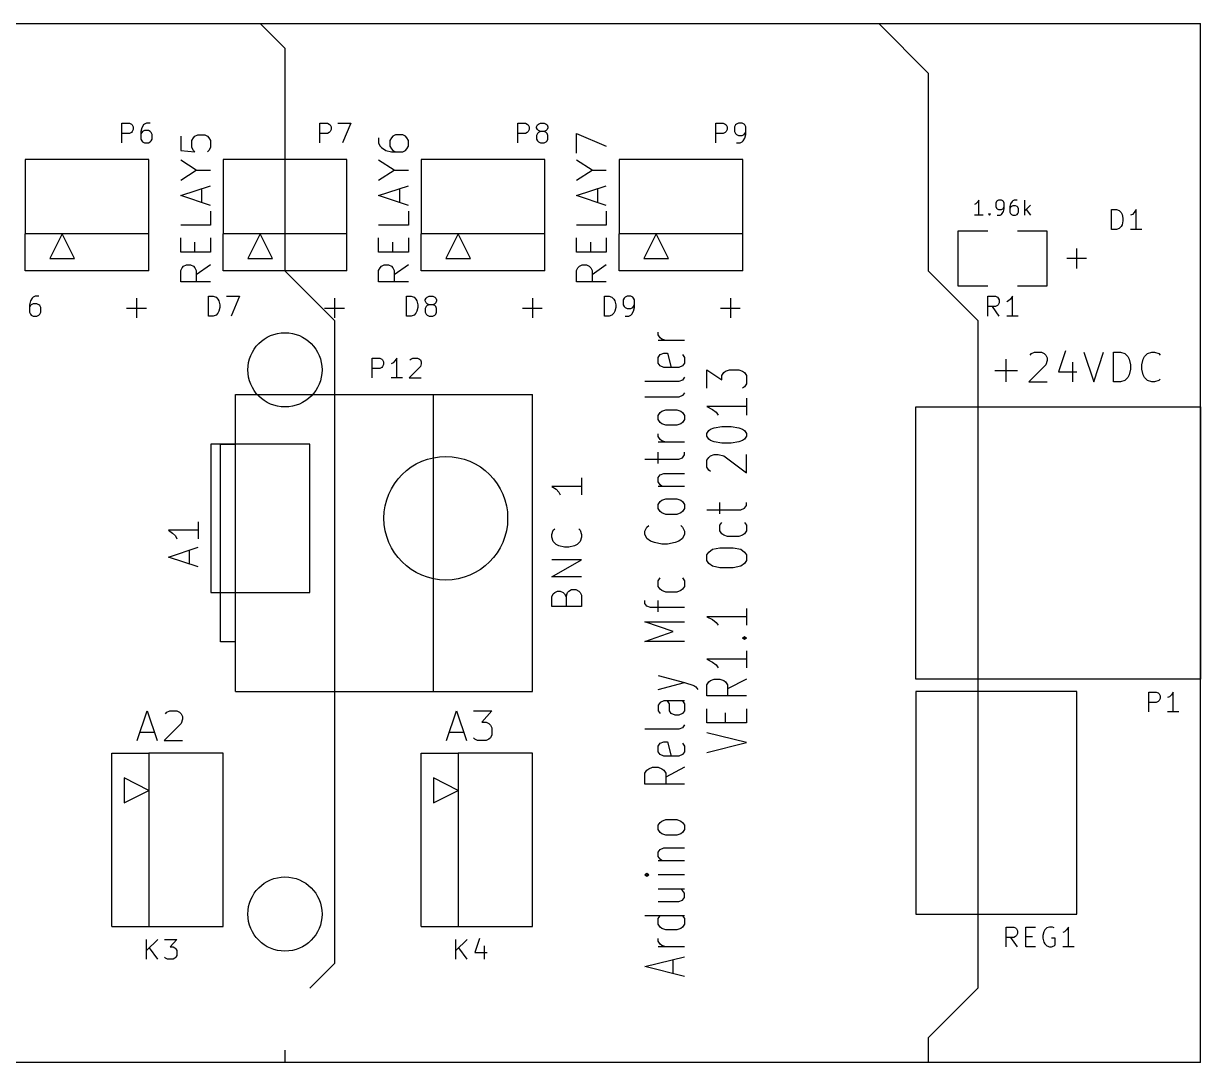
# Model space of a CAD drawing. Header units: inches. Extents: x -0.1 to 4.6, y 0 to 2.1.
# Drawn here: x 2.222 to 4.6, y 0 to 2.1 of the extents above; entities that cross this region are included whole.
import ezdxf

# ---------------------------------------------------------------- set-up
doc = ezdxf.new("R2010")
doc.units = ezdxf.units.IN
doc.layers.add('BLACK', color=1, linetype='CONTINUOUS')

msp = doc.modelspace()

# ---------------------------------------------------------------- linework, layer by layer
at = {"layer": 'BLACK'}
for p, q in [((0, 2.1), (4.6, 2.1)), ((0.15, 2.1), (3.95, 2.1)), ((2.7, 2.1), (2.75, 2.05)), ((3.95, 2.1), (4.05, 2)), ((4.6, 0), (4.6, 2.1)), ((2.75, 2.05), (2.75, 1.6)), ((4.05, 2), (4.05, 1.6)), ((2.4205, 1.8588), (2.4205, 1.8988)), ((2.4205, 1.8988), (2.4358, 1.8988)), ((2.4358, 1.8988), (2.4396, 1.8969)), ((2.4396, 1.8798), (2.4358, 1.8779)), ((2.4396, 1.8969), (2.4415, 1.895)), ((2.4415, 1.8817), (2.4396, 1.8798)), ((2.4415, 1.895), (2.4434, 1.8912)), ((2.4434, 1.8855), (2.4415, 1.8817)), ((2.4434, 1.8912), (2.4434, 1.8855)), ((2.4605, 1.8893), (2.4586, 1.8817)), ((2.4586, 1.8817), (2.4586, 1.8664)), ((2.4605, 1.8798), (2.4586, 1.876)), ((2.4643, 1.895), (2.4605, 1.8893)), ((2.4624, 1.8817), (2.4605, 1.8798)), ((2.4662, 1.8836), (2.4624, 1.8817)), ((2.4662, 1.8969), (2.4643, 1.895)), ((2.47, 1.8988), (2.4662, 1.8969)), ((2.4739, 1.8836), (2.4662, 1.8836)), ((2.4777, 1.8988), (2.47, 1.8988)), ((2.4777, 1.8817), (2.4739, 1.8836)), ((2.4796, 1.8798), (2.4777, 1.8817)), ((2.4815, 1.876), (2.4796, 1.8798)), ((2.8205, 1.8588), (2.8205, 1.8988)), ((2.8205, 1.8988), (2.8358, 1.8988)), ((2.8358, 1.8988), (2.8396, 1.8969)), ((2.8396, 1.8798), (2.8358, 1.8779)), ((2.8396, 1.8969), (2.8415, 1.895)), ((2.8415, 1.8817), (2.8396, 1.8798)), ((2.8415, 1.895), (2.8434, 1.8912)), ((2.8434, 1.8855), (2.8415, 1.8817)), ((2.8434, 1.8912), (2.8434, 1.8855)), ((2.8567, 1.8988), (2.8834, 1.8988)), ((2.8834, 1.8988), (2.8662, 1.8588)), ((3.2205, 1.8588), (3.2205, 1.8988)), ((3.2205, 1.8988), (3.2358, 1.8988)), ((3.2358, 1.8988), (3.2396, 1.8969)), ((3.2396, 1.8798), (3.2358, 1.8779)), ((3.2396, 1.8969), (3.2415, 1.895)), ((3.2415, 1.8817), (3.2396, 1.8798)), ((3.2415, 1.895), (3.2434, 1.8912)), ((3.2434, 1.8855), (3.2415, 1.8817)), ((3.2434, 1.8912), (3.2434, 1.8855)), ((3.2586, 1.8912), (3.2605, 1.895)), ((3.2586, 1.8893), (3.2586, 1.8912)), ((3.2605, 1.8855), (3.2586, 1.8893)), ((3.2605, 1.895), (3.2624, 1.8969)), ((3.2624, 1.8836), (3.2605, 1.8855)), ((3.2624, 1.8798), (3.2605, 1.8779)), ((3.2624, 1.8969), (3.2662, 1.8988)), ((3.2662, 1.8817), (3.2624, 1.8836)), ((3.2662, 1.8817), (3.2624, 1.8798)), ((3.2662, 1.8988), (3.2739, 1.8988)), ((3.2739, 1.8817), (3.2662, 1.8817)), ((3.2739, 1.8988), (3.2777, 1.8969)), ((3.2777, 1.8836), (3.2739, 1.8817)), ((3.2777, 1.8798), (3.2739, 1.8817)), ((3.2777, 1.8969), (3.2796, 1.895)), ((3.2796, 1.8855), (3.2777, 1.8836)), ((3.2796, 1.8779), (3.2777, 1.8798)), ((3.2796, 1.895), (3.2815, 1.8912)), ((3.2815, 1.8893), (3.2796, 1.8855)), ((3.2815, 1.8912), (3.2815, 1.8893)), ((3.6205, 1.8588), (3.6205, 1.8988)), ((3.6205, 1.8988), (3.6358, 1.8988)), ((3.6358, 1.8988), (3.6396, 1.8969)), ((3.6396, 1.8798), (3.6358, 1.8779)), ((3.6396, 1.8969), (3.6415, 1.895)), ((3.6415, 1.8817), (3.6396, 1.8798)), ((3.6415, 1.895), (3.6434, 1.8912)), ((3.6434, 1.8855), (3.6415, 1.8817)), ((3.6434, 1.8912), (3.6434, 1.8855)), ((3.6605, 1.895), (3.6586, 1.8912)), ((3.6586, 1.8912), (3.6586, 1.8817)), ((3.6586, 1.8817), (3.6605, 1.8779)), ((3.6624, 1.8969), (3.6605, 1.895)), ((3.6662, 1.8988), (3.6624, 1.8969)), ((3.6739, 1.8988), (3.6662, 1.8988)), ((3.6777, 1.8969), (3.6739, 1.8988)), ((3.6796, 1.895), (3.6777, 1.8969)), ((3.6815, 1.8912), (3.6796, 1.895)), ((3.6796, 1.8779), (3.6815, 1.8817)), ((3.6815, 1.876), (3.6815, 1.8912)), ((2.4358, 1.8779), (2.4205, 1.8779)), ((2.4586, 1.8664), (2.4605, 1.8626)), ((2.4605, 1.8626), (2.4624, 1.8607)), ((2.4624, 1.8607), (2.4662, 1.8588)), ((2.4662, 1.8588), (2.4739, 1.8588)), ((2.4739, 1.8588), (2.4777, 1.8607)), ((2.4777, 1.8607), (2.4796, 1.8626)), ((2.4796, 1.8626), (2.4815, 1.8664)), ((2.4815, 1.8664), (2.4815, 1.876)), ((2.5393, 1.8722), (2.5393, 1.8436)), ((2.5621, 1.8636), (2.565, 1.8693)), ((2.5621, 1.8493), (2.5621, 1.8636)), ((2.565, 1.8693), (2.5679, 1.8722)), ((2.5679, 1.8722), (2.5736, 1.875)), ((2.5736, 1.875), (2.5879, 1.875)), ((2.5879, 1.875), (2.5936, 1.8722)), ((2.5936, 1.8722), (2.5964, 1.8693)), ((2.5964, 1.8693), (2.5993, 1.8636)), ((2.5993, 1.8636), (2.5993, 1.8493)), ((2.8358, 1.8779), (2.8205, 1.8779)), ((2.9393, 1.8693), (2.9393, 1.8579)), ((2.9393, 1.8579), (2.9421, 1.8522)), ((2.965, 1.8693), (2.9621, 1.8636)), ((2.9621, 1.8636), (2.9621, 1.8522)), ((2.9679, 1.8722), (2.965, 1.8693)), ((2.9736, 1.875), (2.9679, 1.8722)), ((2.9879, 1.875), (2.9736, 1.875)), ((2.9936, 1.8722), (2.9879, 1.875)), ((2.9964, 1.8693), (2.9936, 1.8722)), ((2.9993, 1.8636), (2.9964, 1.8693)), ((2.9993, 1.8522), (2.9993, 1.8636)), ((3.2358, 1.8779), (3.2205, 1.8779)), ((3.2605, 1.8779), (3.2586, 1.874)), ((3.2586, 1.874), (3.2586, 1.8664)), ((3.2586, 1.8664), (3.2605, 1.8626)), ((3.2605, 1.8626), (3.2624, 1.8607)), ((3.2624, 1.8607), (3.2662, 1.8588)), ((3.2662, 1.8588), (3.2739, 1.8588)), ((3.2739, 1.8588), (3.2777, 1.8607)), ((3.2777, 1.8607), (3.2796, 1.8626)), ((3.2815, 1.874), (3.2796, 1.8779)), ((3.2796, 1.8626), (3.2815, 1.8664)), ((3.2815, 1.8664), (3.2815, 1.874)), ((3.3393, 1.8379), (3.3393, 1.8779)), ((3.3393, 1.8779), (3.3993, 1.8522)), ((3.6358, 1.8779), (3.6205, 1.8779)), ((3.6605, 1.8779), (3.6624, 1.876)), ((3.6624, 1.876), (3.6662, 1.874)), ((3.6624, 1.8588), (3.67, 1.8588)), ((3.6662, 1.874), (3.6739, 1.874)), ((3.67, 1.8588), (3.6739, 1.8607)), ((3.6739, 1.874), (3.6777, 1.876)), ((3.6739, 1.8607), (3.6758, 1.8626)), ((3.6758, 1.8626), (3.6796, 1.8683)), ((3.6777, 1.876), (3.6796, 1.8779)), ((3.6796, 1.8683), (3.6815, 1.876)), ((2.5393, 1.8436), (2.5679, 1.8407)), ((2.565, 1.8436), (2.5621, 1.8493)), ((2.5679, 1.8407), (2.565, 1.8436)), ((2.5964, 1.8436), (2.5936, 1.8407)), ((2.5993, 1.8493), (2.5964, 1.8436)), ((2.9421, 1.8522), (2.945, 1.8493)), ((2.945, 1.8493), (2.9536, 1.8436)), ((2.9536, 1.8436), (2.965, 1.8407)), ((2.9621, 1.8522), (2.965, 1.8464)), ((2.965, 1.8464), (2.9679, 1.8436)), ((2.965, 1.8407), (2.9879, 1.8407)), ((2.9679, 1.8436), (2.9736, 1.8407)), ((2.9879, 1.8407), (2.9936, 1.8436)), ((2.9936, 1.8436), (2.9964, 1.8464)), ((2.9964, 1.8464), (2.9993, 1.8522)), ((2.475, 1.825), (2.225, 1.825)), ((2.225, 1.825), (2.225, 1.675)), ((2.475, 1.675), (2.475, 1.825)), ((2.5707, 1.8036), (2.5393, 1.8236)), ((2.875, 1.825), (2.625, 1.825)), ((2.625, 1.825), (2.625, 1.675)), ((2.875, 1.675), (2.875, 1.825)), ((2.9707, 1.8036), (2.9393, 1.8236)), ((3.275, 1.825), (3.025, 1.825)), ((3.025, 1.825), (3.025, 1.675)), ((3.275, 1.675), (3.275, 1.825)), ((3.3707, 1.8036), (3.3393, 1.8236)), ((3.675, 1.825), (3.425, 1.825)), ((3.425, 1.825), (3.425, 1.675)), ((3.675, 1.675), (3.675, 1.825)), ((2.5393, 1.7836), (2.5707, 1.8036)), ((2.5707, 1.8036), (2.5993, 1.8036)), ((2.9393, 1.7836), (2.9707, 1.8036)), ((2.9707, 1.8036), (2.9993, 1.8036)), ((3.3393, 1.7836), (3.3707, 1.8036)), ((3.3707, 1.8036), (3.3993, 1.8036)), ((2.5393, 1.7522), (2.5993, 1.7722)), ((2.5821, 1.7379), (2.5821, 1.7665)), ((2.9393, 1.7522), (2.9993, 1.7722)), ((2.9821, 1.7379), (2.9821, 1.7665)), ((3.3393, 1.7522), (3.3993, 1.7722)), ((3.3821, 1.7379), (3.3821, 1.7665)), ((2.5993, 1.7322), (2.5393, 1.7522)), ((2.9993, 1.7322), (2.9393, 1.7522)), ((3.3993, 1.7322), (3.3393, 1.7522)), ((4.1492, 1.7386), (4.1464, 1.7357)), ((4.1521, 1.7429), (4.1492, 1.7386)), ((4.1521, 1.7129), (4.1521, 1.7429)), ((4.1878, 1.74), (4.1864, 1.7371)), ((4.1864, 1.7371), (4.1864, 1.73)), ((4.1893, 1.7414), (4.1878, 1.74)), ((4.1921, 1.7429), (4.1893, 1.7414)), ((4.1978, 1.7429), (4.1921, 1.7429)), ((4.2007, 1.7414), (4.1978, 1.7429)), ((4.2021, 1.74), (4.2007, 1.7414)), ((4.2036, 1.7371), (4.2021, 1.74)), ((4.2036, 1.7257), (4.2036, 1.7371)), ((4.2193, 1.74), (4.2164, 1.7357)), ((4.2207, 1.7414), (4.2193, 1.74)), ((4.2236, 1.7429), (4.2207, 1.7414)), ((4.2293, 1.7429), (4.2236, 1.7429)), ((4.245, 1.7129), (4.245, 1.7429)), ((2.5993, 1.7208), (2.5993, 1.6922)), ((2.9993, 1.7208), (2.9993, 1.6922)), ((3.3993, 1.7208), (3.3993, 1.6922)), ((4.1464, 1.7357), (4.1435, 1.7343)), ((4.1607, 1.7129), (4.1435, 1.7129)), ((4.1721, 1.7143), (4.1735, 1.7157)), ((4.1735, 1.7129), (4.1721, 1.7143)), ((4.1735, 1.7157), (4.175, 1.7143)), ((4.1735, 1.7157), (4.1735, 1.7129)), ((4.175, 1.7143), (4.1735, 1.7129)), ((4.1864, 1.73), (4.1878, 1.7271)), ((4.1878, 1.7271), (4.1893, 1.7257)), ((4.1893, 1.7257), (4.1921, 1.7243)), ((4.1893, 1.7129), (4.195, 1.7129)), ((4.1921, 1.7243), (4.1978, 1.7243)), ((4.195, 1.7129), (4.1978, 1.7143)), ((4.1978, 1.7243), (4.2007, 1.7257)), ((4.1978, 1.7143), (4.1993, 1.7157)), ((4.1993, 1.7157), (4.2021, 1.72)), ((4.2007, 1.7257), (4.2021, 1.7271)), ((4.2021, 1.7271), (4.2036, 1.73)), ((4.2021, 1.72), (4.2036, 1.7257)), ((4.2164, 1.7357), (4.215, 1.73)), ((4.215, 1.73), (4.215, 1.7186)), ((4.2164, 1.7286), (4.215, 1.7257)), ((4.215, 1.7186), (4.2164, 1.7157)), ((4.2179, 1.73), (4.2164, 1.7286)), ((4.2164, 1.7157), (4.2179, 1.7143)), ((4.2207, 1.7314), (4.2179, 1.73)), ((4.2179, 1.7143), (4.2207, 1.7129)), ((4.2264, 1.7314), (4.2207, 1.7314)), ((4.2207, 1.7129), (4.2264, 1.7129)), ((4.2293, 1.73), (4.2264, 1.7314)), ((4.2264, 1.7129), (4.2293, 1.7143)), ((4.2307, 1.7286), (4.2293, 1.73)), ((4.2293, 1.7143), (4.2307, 1.7157)), ((4.2322, 1.7257), (4.2307, 1.7286)), ((4.2307, 1.7157), (4.2322, 1.7186)), ((4.2322, 1.7186), (4.2322, 1.7257)), ((4.2565, 1.7329), (4.245, 1.7214)), ((4.2479, 1.7243), (4.2565, 1.7129)), ((4.4205, 1.6838), (4.4205, 1.7238)), ((4.4205, 1.7238), (4.43, 1.7238)), ((4.43, 1.7238), (4.4358, 1.7219)), ((4.4358, 1.7219), (4.4396, 1.7181)), ((4.4396, 1.7181), (4.4415, 1.7143)), ((4.4415, 1.7143), (4.4434, 1.7067)), ((4.4624, 1.7143), (4.4586, 1.7124)), ((4.4662, 1.7181), (4.4624, 1.7143)), ((4.47, 1.7238), (4.4662, 1.7181)), ((4.47, 1.6838), (4.47, 1.7238)), ((2.5993, 1.6922), (2.5393, 1.6922)), ((2.9993, 1.6922), (2.9393, 1.6922)), ((3.3993, 1.6922), (3.3393, 1.6922)), ((4.4396, 1.6895), (4.4358, 1.6857)), ((4.4415, 1.6933), (4.4396, 1.6895)), ((4.4434, 1.701), (4.4415, 1.6933)), ((4.4434, 1.7067), (4.4434, 1.701)), ((2.475, 1.675), (2.225, 1.675)), ((2.225, 1.6), (2.225, 1.675)), ((2.3, 1.675), (2.275, 1.625)), ((2.325, 1.625), (2.3, 1.675)), ((2.475, 1.6), (2.475, 1.675)), ((2.5393, 1.6379), (2.5393, 1.6665)), ((2.5993, 1.6665), (2.5993, 1.6379)), ((2.875, 1.675), (2.625, 1.675)), ((2.625, 1.6), (2.625, 1.675)), ((2.7, 1.675), (2.675, 1.625)), ((2.725, 1.625), (2.7, 1.675)), ((2.875, 1.6), (2.875, 1.675)), ((2.9393, 1.6379), (2.9393, 1.6665)), ((2.9993, 1.6665), (2.9993, 1.6379)), ((3.275, 1.675), (3.025, 1.675)), ((3.025, 1.6), (3.025, 1.675)), ((3.1, 1.675), (3.075, 1.625)), ((3.125, 1.625), (3.1, 1.675)), ((3.275, 1.6), (3.275, 1.675)), ((3.3393, 1.6379), (3.3393, 1.6665)), ((3.3993, 1.6665), (3.3993, 1.6379)), ((3.675, 1.675), (3.425, 1.675)), ((3.425, 1.6), (3.425, 1.675)), ((3.5, 1.675), (3.475, 1.625)), ((3.525, 1.625), (3.5, 1.675)), ((3.675, 1.6), (3.675, 1.675)), ((4.17, 1.68), (4.11, 1.68)), ((4.11, 1.68), (4.11, 1.57)), ((4.29, 1.68), (4.23, 1.68)), ((4.29, 1.57), (4.29, 1.68)), ((4.43, 1.6838), (4.4205, 1.6838)), ((4.4358, 1.6857), (4.43, 1.6838)), ((4.4815, 1.6838), (4.4586, 1.6838)), ((2.5679, 1.6379), (2.5679, 1.6579)), ((2.9679, 1.6379), (2.9679, 1.6579)), ((3.3679, 1.6379), (3.3679, 1.6579)), ((4.35, 1.605), (4.35, 1.645)), ((2.275, 1.625), (2.325, 1.625)), ((2.5993, 1.6379), (2.5393, 1.6379)), ((2.675, 1.625), (2.725, 1.625)), ((2.9993, 1.6379), (2.9393, 1.6379)), ((3.075, 1.625), (3.125, 1.625)), ((3.3993, 1.6379), (3.3393, 1.6379)), ((3.475, 1.625), (3.525, 1.625)), ((4.37, 1.625), (4.33, 1.625)), ((2.475, 1.6), (2.225, 1.6)), ((2.5393, 1.6007), (2.5421, 1.6065)), ((2.5393, 1.5779), (2.5393, 1.6007)), ((2.5421, 1.6065), (2.545, 1.6093)), ((2.545, 1.6093), (2.5507, 1.6122)), ((2.5507, 1.6122), (2.5593, 1.6122)), ((2.5593, 1.6122), (2.565, 1.6093)), ((2.565, 1.6093), (2.5679, 1.6065)), ((2.5679, 1.6065), (2.5707, 1.6007)), ((2.5993, 1.6122), (2.5707, 1.5922)), ((2.5707, 1.6007), (2.5707, 1.5779)), ((2.875, 1.6), (2.625, 1.6)), ((2.75, 1.6), (2.85, 1.5)), ((2.9393, 1.6007), (2.9421, 1.6065)), ((2.9393, 1.5779), (2.9393, 1.6007)), ((2.9421, 1.6065), (2.945, 1.6093)), ((2.945, 1.6093), (2.9507, 1.6122)), ((2.9507, 1.6122), (2.9593, 1.6122)), ((2.9593, 1.6122), (2.965, 1.6093)), ((2.965, 1.6093), (2.9679, 1.6065)), ((2.9679, 1.6065), (2.9707, 1.6007)), ((2.9993, 1.6122), (2.9707, 1.5922)), ((2.9707, 1.6007), (2.9707, 1.5779)), ((3.275, 1.6), (3.025, 1.6)), ((3.3393, 1.6007), (3.3421, 1.6065)), ((3.3393, 1.5779), (3.3393, 1.6007)), ((3.3421, 1.6065), (3.345, 1.6093)), ((3.345, 1.6093), (3.3507, 1.6122)), ((3.3507, 1.6122), (3.3593, 1.6122)), ((3.3593, 1.6122), (3.365, 1.6093)), ((3.365, 1.6093), (3.3679, 1.6065)), ((3.3679, 1.6065), (3.3707, 1.6007)), ((3.3993, 1.6122), (3.3707, 1.5922)), ((3.3707, 1.6007), (3.3707, 1.5779)), ((3.675, 1.6), (3.425, 1.6)), ((4.05, 1.6), (4.15, 1.5)), ((2.5993, 1.5779), (2.5393, 1.5779)), ((2.9993, 1.5779), (2.9393, 1.5779)), ((3.3993, 1.5779), (3.3393, 1.5779)), ((4.11, 1.57), (4.17, 1.57)), ((4.23, 1.57), (4.29, 1.57)), ((2.2412, 1.5469), (2.2393, 1.545)), ((2.245, 1.5488), (2.2412, 1.5469)), ((2.2527, 1.5488), (2.245, 1.5488)), ((2.5955, 1.5088), (2.5955, 1.5488)), ((2.5955, 1.5488), (2.605, 1.5488)), ((2.605, 1.5488), (2.6108, 1.5469)), ((2.6108, 1.5469), (2.6146, 1.5431)), ((2.6317, 1.5488), (2.6584, 1.5488)), ((2.6584, 1.5488), (2.6412, 1.5088)), ((2.9955, 1.5088), (2.9955, 1.5488)), ((2.9955, 1.5488), (3.005, 1.5488)), ((3.005, 1.5488), (3.0108, 1.5469)), ((3.0108, 1.5469), (3.0146, 1.5431)), ((3.0355, 1.545), (3.0374, 1.5469)), ((3.0374, 1.5469), (3.0412, 1.5488)), ((3.0412, 1.5488), (3.0489, 1.5488)), ((3.0489, 1.5488), (3.0527, 1.5469)), ((3.0527, 1.5469), (3.0546, 1.545)), ((3.3955, 1.5088), (3.3955, 1.5488)), ((3.3955, 1.5488), (3.405, 1.5488)), ((3.405, 1.5488), (3.4108, 1.5469)), ((3.4108, 1.5469), (3.4146, 1.5431)), ((3.4374, 1.5469), (3.4355, 1.545)), ((3.4412, 1.5488), (3.4374, 1.5469)), ((3.4489, 1.5488), (3.4412, 1.5488)), ((3.4527, 1.5469), (3.4489, 1.5488)), ((3.4546, 1.545), (3.4527, 1.5469)), ((4.1705, 1.5088), (4.1705, 1.5488)), ((4.1705, 1.5488), (4.1858, 1.5488)), ((4.1858, 1.5488), (4.1896, 1.5469)), ((4.1896, 1.5469), (4.1915, 1.545)), ((4.22, 1.5488), (4.2162, 1.5431)), ((4.22, 1.5088), (4.22, 1.5488)), ((2.2355, 1.5393), (2.2336, 1.5317)), ((2.2336, 1.5317), (2.2336, 1.5164)), ((2.2355, 1.5298), (2.2336, 1.526)), ((2.2393, 1.545), (2.2355, 1.5393)), ((2.2374, 1.5317), (2.2355, 1.5298)), ((2.2412, 1.5336), (2.2374, 1.5317)), ((2.2489, 1.5336), (2.2412, 1.5336)), ((2.2527, 1.5317), (2.2489, 1.5336)), ((2.2546, 1.5298), (2.2527, 1.5317)), ((2.2565, 1.526), (2.2546, 1.5298)), ((2.2565, 1.5164), (2.2565, 1.526)), ((2.43, 1.525), (2.47, 1.525)), ((2.45, 1.545), (2.45, 1.505)), ((2.6146, 1.5431), (2.6165, 1.5393)), ((2.6165, 1.5393), (2.6184, 1.5317)), ((2.6184, 1.526), (2.6165, 1.5183)), ((2.6184, 1.5317), (2.6184, 1.526)), ((2.83, 1.525), (2.87, 1.525)), ((2.85, 1.545), (2.85, 1.505)), ((3.0146, 1.5431), (3.0165, 1.5393)), ((3.0165, 1.5393), (3.0184, 1.5317)), ((3.0184, 1.526), (3.0165, 1.5183)), ((3.0184, 1.5317), (3.0184, 1.526)), ((3.0336, 1.5412), (3.0355, 1.545)), ((3.0336, 1.5393), (3.0336, 1.5412)), ((3.0355, 1.5355), (3.0336, 1.5393)), ((3.0355, 1.5279), (3.0336, 1.524)), ((3.0336, 1.524), (3.0336, 1.5164)), ((3.0374, 1.5336), (3.0355, 1.5355)), ((3.0374, 1.5298), (3.0355, 1.5279)), ((3.0412, 1.5317), (3.0374, 1.5336)), ((3.0412, 1.5317), (3.0374, 1.5298)), ((3.0489, 1.5317), (3.0412, 1.5317)), ((3.0527, 1.5336), (3.0489, 1.5317)), ((3.0527, 1.5298), (3.0489, 1.5317)), ((3.0546, 1.5355), (3.0527, 1.5336)), ((3.0546, 1.5279), (3.0527, 1.5298)), ((3.0546, 1.545), (3.0565, 1.5412)), ((3.0565, 1.5393), (3.0546, 1.5355)), ((3.0565, 1.524), (3.0546, 1.5279)), ((3.0565, 1.5412), (3.0565, 1.5393)), ((3.0565, 1.5164), (3.0565, 1.524)), ((3.23, 1.525), (3.27, 1.525)), ((3.25, 1.545), (3.25, 1.505)), ((3.4146, 1.5431), (3.4165, 1.5393)), ((3.4165, 1.5393), (3.4184, 1.5317)), ((3.4184, 1.526), (3.4165, 1.5183)), ((3.4184, 1.5317), (3.4184, 1.526)), ((3.4355, 1.545), (3.4336, 1.5412)), ((3.4336, 1.5412), (3.4336, 1.5317)), ((3.4336, 1.5317), (3.4355, 1.5279)), ((3.4355, 1.5279), (3.4374, 1.526)), ((3.4374, 1.526), (3.4412, 1.524)), ((3.4412, 1.524), (3.4489, 1.524)), ((3.4489, 1.524), (3.4527, 1.526)), ((3.4527, 1.526), (3.4546, 1.5279)), ((3.4565, 1.5412), (3.4546, 1.545)), ((3.4546, 1.5279), (3.4565, 1.5317)), ((3.4546, 1.5183), (3.4565, 1.526)), ((3.4565, 1.526), (3.4565, 1.5412)), ((3.63, 1.525), (3.67, 1.525)), ((3.65, 1.545), (3.65, 1.505)), ((4.1858, 1.5279), (4.1705, 1.5279)), ((4.1934, 1.5088), (4.18, 1.5279)), ((4.1896, 1.5298), (4.1858, 1.5279)), ((4.1915, 1.5317), (4.1896, 1.5298)), ((4.1915, 1.545), (4.1934, 1.5412)), ((4.1934, 1.5355), (4.1915, 1.5317)), ((4.1934, 1.5412), (4.1934, 1.5355)), ((4.2124, 1.5393), (4.2086, 1.5374)), ((4.2162, 1.5431), (4.2124, 1.5393)), ((2.2336, 1.5164), (2.2355, 1.5126)), ((2.2355, 1.5126), (2.2374, 1.5107)), ((2.2374, 1.5107), (2.2412, 1.5088)), ((2.2412, 1.5088), (2.2489, 1.5088)), ((2.2489, 1.5088), (2.2527, 1.5107)), ((2.2527, 1.5107), (2.2546, 1.5126)), ((2.2546, 1.5126), (2.2565, 1.5164)), ((2.605, 1.5088), (2.5955, 1.5088)), ((2.6108, 1.5107), (2.605, 1.5088)), ((2.6146, 1.5145), (2.6108, 1.5107)), ((2.6165, 1.5183), (2.6146, 1.5145)), ((2.85, 1.5), (2.85, 0.2)), ((3.005, 1.5088), (2.9955, 1.5088)), ((3.0108, 1.5107), (3.005, 1.5088)), ((3.0146, 1.5145), (3.0108, 1.5107)), ((3.0165, 1.5183), (3.0146, 1.5145)), ((3.0336, 1.5164), (3.0355, 1.5126)), ((3.0355, 1.5126), (3.0374, 1.5107)), ((3.0374, 1.5107), (3.0412, 1.5088)), ((3.0412, 1.5088), (3.0489, 1.5088)), ((3.0489, 1.5088), (3.0527, 1.5107)), ((3.0527, 1.5107), (3.0546, 1.5126)), ((3.0546, 1.5126), (3.0565, 1.5164)), ((3.405, 1.5088), (3.3955, 1.5088)), ((3.4108, 1.5107), (3.405, 1.5088)), ((3.4146, 1.5145), (3.4108, 1.5107)), ((3.4165, 1.5183), (3.4146, 1.5145)), ((3.4374, 1.5088), (3.445, 1.5088)), ((3.445, 1.5088), (3.4489, 1.5107)), ((3.4489, 1.5107), (3.4508, 1.5126)), ((3.4508, 1.5126), (3.4546, 1.5183)), ((4.15, 1.5), (4.15, 0.15)), ((4.2315, 1.5088), (4.2086, 1.5088)), ((3.504, 1.4707), (3.504, 1.4764)), ((3.5079, 1.465), (3.504, 1.4707)), ((3.5574, 1.4593), (3.504, 1.4593)), ((3.5117, 1.4621), (3.5079, 1.465)), ((3.5193, 1.4593), (3.5117, 1.4621)), ((3.504, 1.425), (3.5079, 1.4307)), ((3.5079, 1.4307), (3.5155, 1.4336)), ((3.5155, 1.4336), (3.5231, 1.4336)), ((3.5231, 1.4336), (3.5307, 1.405)), ((3.5536, 1.4307), (3.5574, 1.425)), ((4.2558, 1.43), (4.2587, 1.4329)), ((4.2587, 1.4329), (4.2644, 1.4357)), ((4.2644, 1.4357), (4.2787, 1.4357)), ((4.2787, 1.4357), (4.2844, 1.4329)), ((4.2844, 1.4329), (4.2873, 1.43)), ((4.2873, 1.43), (4.2901, 1.4243)), ((4.3272, 1.4386), (4.3129, 1.3957)), ((4.3643, 1.4357), (4.3843, 1.3757)), ((4.3843, 1.3757), (4.4043, 1.4357)), ((4.4243, 1.3757), (4.4243, 1.4357)), ((4.4243, 1.4357), (4.4386, 1.4357)), ((4.4386, 1.4357), (4.4471, 1.4329)), ((4.4471, 1.4329), (4.4529, 1.4271)), ((4.4529, 1.4271), (4.4557, 1.4214)), ((4.4843, 1.4214), (4.4871, 1.4271)), ((4.4871, 1.4271), (4.4929, 1.4329)), ((4.4929, 1.4329), (4.5014, 1.4357)), ((4.5014, 1.4357), (4.5071, 1.4357)), ((4.5071, 1.4357), (4.5157, 1.4329)), ((4.5157, 1.4329), (4.5186, 1.43)), ((2.9264, 1.3838), (2.9264, 1.4238)), ((2.9264, 1.4238), (2.9417, 1.4238)), ((2.9417, 1.4238), (2.9455, 1.4219)), ((2.9455, 1.4048), (2.9417, 1.4029)), ((2.9455, 1.4219), (2.9474, 1.42)), ((2.9474, 1.4067), (2.9455, 1.4048)), ((2.9474, 1.42), (2.9493, 1.4162)), ((2.9493, 1.4105), (2.9474, 1.4067)), ((2.9493, 1.4162), (2.9493, 1.4105)), ((2.9683, 1.4143), (2.9645, 1.4124)), ((2.9721, 1.4181), (2.9683, 1.4143)), ((2.9759, 1.4238), (2.9721, 1.4181)), ((2.9759, 1.3838), (2.9759, 1.4238)), ((3.0236, 1.4067), (3.0007, 1.3838)), ((3.0026, 1.42), (3.0045, 1.4219)), ((3.0045, 1.4219), (3.0083, 1.4238)), ((3.0083, 1.4238), (3.0179, 1.4238)), ((3.0179, 1.4238), (3.0217, 1.4219)), ((3.0217, 1.4219), (3.0236, 1.42)), ((3.0236, 1.42), (3.0255, 1.4162)), ((3.0255, 1.4124), (3.0236, 1.4067)), ((3.0255, 1.4162), (3.0255, 1.4124)), ((3.504, 1.4136), (3.504, 1.425)), ((3.5079, 1.4079), (3.504, 1.4136)), ((3.5155, 1.405), (3.5079, 1.4079)), ((3.546, 1.405), (3.5155, 1.405)), ((3.5536, 1.4079), (3.546, 1.405)), ((3.5574, 1.4136), (3.5536, 1.4079)), ((3.5574, 1.425), (3.5574, 1.4136)), ((4.2072, 1.3757), (4.2072, 1.4214)), ((4.2873, 1.41), (4.253, 1.3757)), ((4.2901, 1.4186), (4.2873, 1.41)), ((4.2901, 1.4243), (4.2901, 1.4186)), ((4.3415, 1.4157), (4.3415, 1.3757)), ((4.4557, 1.4214), (4.4586, 1.41)), ((4.4586, 1.41), (4.4586, 1.4014)), ((4.4814, 1.41), (4.4843, 1.4214)), ((4.4814, 1.4014), (4.4814, 1.41)), ((2.9417, 1.4029), (2.9264, 1.4029)), ((2.9874, 1.3838), (2.9645, 1.3838)), ((3.0007, 1.3838), (3.0255, 1.3838)), ((3.5574, 1.3851), (3.5536, 1.3793)), ((3.6024, 1.3629), (3.6024, 1.4)), ((3.6024, 1.4), (3.6329, 1.38)), ((3.6329, 1.3886), (3.6367, 1.3943)), ((3.6329, 1.38), (3.6329, 1.3886)), ((3.6367, 1.3943), (3.6405, 1.3972)), ((3.6405, 1.3972), (3.6481, 1.4)), ((3.6481, 1.4), (3.6671, 1.4)), ((3.6671, 1.4), (3.6748, 1.3972)), ((3.6748, 1.3972), (3.6786, 1.3943)), ((3.6786, 1.3943), (3.6824, 1.3886)), ((3.6824, 1.3886), (3.6824, 1.3714)), ((4.1844, 1.3986), (4.2301, 1.3986)), ((4.3129, 1.3957), (4.3501, 1.3957)), ((4.4529, 1.3843), (4.4471, 1.3786)), ((4.4557, 1.39), (4.4529, 1.3843)), ((4.4586, 1.4014), (4.4557, 1.39)), ((4.4843, 1.39), (4.4814, 1.4014)), ((4.4871, 1.3843), (4.4843, 1.39)), ((4.4929, 1.3786), (4.4871, 1.3843)), ((4.5186, 1.3814), (4.5157, 1.3786)), ((3.546, 1.3765), (3.4774, 1.3765)), ((3.5536, 1.3793), (3.546, 1.3765)), ((3.6786, 1.3657), (3.6748, 1.3629)), ((3.6824, 1.3714), (3.6786, 1.3657)), ((4.253, 1.3757), (4.2901, 1.3757)), ((4.4386, 1.3757), (4.4243, 1.3757)), ((4.4471, 1.3786), (4.4386, 1.3757)), ((4.5014, 1.3757), (4.4929, 1.3786)), ((4.5071, 1.3757), (4.5014, 1.3757)), ((4.5157, 1.3786), (4.5071, 1.3757)), ((2.65, 1.35), (3.25, 1.35)), ((2.65, 0.75), (2.65, 1.35)), ((3.05, 0.75), (3.05, 1.35)), ((3.25, 0.75), (3.25, 1.35)), ((3.546, 1.3451), (3.4774, 1.3451)), ((3.5536, 1.3479), (3.546, 1.3451)), ((3.5574, 1.3537), (3.5536, 1.3479)), ((3.6824, 1.3429), (3.6824, 1.3086)), ((3.504, 1.3079), (3.5079, 1.3136)), ((3.5079, 1.3136), (3.5117, 1.3165)), ((3.5117, 1.3165), (3.5193, 1.3194)), ((3.5193, 1.3194), (3.5421, 1.3194)), ((3.5421, 1.3194), (3.5498, 1.3165)), ((3.5498, 1.3165), (3.5536, 1.3136)), ((3.5536, 1.3136), (3.5574, 1.3079)), ((3.6824, 1.3258), (3.6024, 1.3258)), ((3.6024, 1.3258), (3.6138, 1.3201)), ((3.6138, 1.3201), (3.6214, 1.3143)), ((3.6214, 1.3143), (3.6252, 1.3086)), ((4.025, 0.775), (4.025, 1.325)), ((4.025, 1.325), (4.6, 1.325)), ((4.6, 1.325), (4.6, 0.775)), ((3.504, 1.2994), (3.504, 1.3079)), ((3.5079, 1.2936), (3.504, 1.2994)), ((3.5117, 1.2908), (3.5079, 1.2936)), ((3.5193, 1.2879), (3.5117, 1.2908)), ((3.5421, 1.2879), (3.5193, 1.2879)), ((3.5498, 1.2908), (3.5421, 1.2879)), ((3.5536, 1.2936), (3.5498, 1.2908)), ((3.5574, 1.2994), (3.5536, 1.2936)), ((3.5574, 1.3079), (3.5574, 1.2994)), ((3.6176, 1.283), (3.6329, 1.2858)), ((3.6329, 1.2858), (3.6519, 1.2858)), ((3.6519, 1.2858), (3.6671, 1.283)), ((3.504, 1.2651), (3.504, 1.2708)), ((3.5079, 1.2594), (3.504, 1.2651)), ((3.6024, 1.2715), (3.6062, 1.2772)), ((3.6024, 1.2658), (3.6024, 1.2715)), ((3.6062, 1.2601), (3.6024, 1.2658)), ((3.6062, 1.2772), (3.61, 1.2801)), ((3.61, 1.2801), (3.6176, 1.283)), ((3.6671, 1.283), (3.6748, 1.2801)), ((3.6748, 1.2801), (3.6786, 1.2772)), ((3.6786, 1.2772), (3.6824, 1.2715)), ((3.6824, 1.2658), (3.6786, 1.2601)), ((3.6824, 1.2715), (3.6824, 1.2658)), ((2.8, 1.25), (2.6, 1.25)), ((2.6, 1.25), (2.6, 0.95)), ((2.62, 0.85), (2.62, 1.25)), ((2.62, 1.25), (2.65, 1.25)), ((2.8, 0.95), (2.8, 1.25)), ((3.5574, 1.2537), (3.504, 1.2537)), ((3.5117, 1.2565), (3.5079, 1.2594)), ((3.5193, 1.2537), (3.5117, 1.2565)), ((3.61, 1.2572), (3.6062, 1.2601)), ((3.6176, 1.2544), (3.61, 1.2572)), ((3.6329, 1.2515), (3.6176, 1.2544)), ((3.6519, 1.2515), (3.6329, 1.2515)), ((3.6671, 1.2544), (3.6519, 1.2515)), ((3.6748, 1.2572), (3.6671, 1.2544)), ((3.6786, 1.2601), (3.6748, 1.2572)), ((3.4774, 1.2194), (3.546, 1.2194)), ((3.504, 1.2108), (3.504, 1.2337)), ((3.546, 1.2194), (3.5536, 1.2222)), ((3.5536, 1.2222), (3.5574, 1.228)), ((3.5574, 1.228), (3.5574, 1.2337)), ((3.6024, 1.2173), (3.6062, 1.223)), ((3.6024, 1.203), (3.6024, 1.2173)), ((3.6062, 1.223), (3.61, 1.2259)), ((3.61, 1.2259), (3.6176, 1.2287)), ((3.6176, 1.2287), (3.6252, 1.2287)), ((3.6252, 1.2287), (3.6367, 1.2259)), ((3.6367, 1.2259), (3.6824, 1.1916)), ((3.6824, 1.1916), (3.6824, 1.2287)), ((3.5079, 1.1879), (3.5155, 1.1908)), ((3.5155, 1.1908), (3.5574, 1.1908)), ((3.6062, 1.1973), (3.6024, 1.203)), ((3.61, 1.1944), (3.6062, 1.1973)), ((3.3493, 1.1815), (3.3493, 1.1472)), ((3.504, 1.1822), (3.5079, 1.1879)), ((3.504, 1.1737), (3.504, 1.1822)), ((3.5079, 1.1679), (3.504, 1.1737)), ((3.5117, 1.1651), (3.5079, 1.1679)), ((3.3493, 1.1644), (3.2893, 1.1644)), ((3.2893, 1.1644), (3.2979, 1.1587)), ((3.2979, 1.1587), (3.3036, 1.1529)), ((3.3036, 1.1529), (3.3064, 1.1472)), ((3.504, 1.1651), (3.5574, 1.1651)), ((3.504, 1.1279), (3.5079, 1.1336)), ((3.504, 1.1194), (3.504, 1.1279)), ((3.5079, 1.1136), (3.504, 1.1194)), ((3.5079, 1.1336), (3.5117, 1.1365)), ((3.5117, 1.1365), (3.5193, 1.1394)), ((3.5193, 1.1394), (3.5421, 1.1394)), ((3.5421, 1.1394), (3.5498, 1.1365)), ((3.5498, 1.1365), (3.5536, 1.1336)), ((3.5536, 1.1336), (3.5574, 1.1279)), ((3.5574, 1.1194), (3.5536, 1.1136)), ((3.5574, 1.1279), (3.5574, 1.1194)), ((3.629, 1.1087), (3.629, 1.1316)), ((3.671, 1.1173), (3.6786, 1.1201)), ((3.6786, 1.1201), (3.6824, 1.1259)), ((3.6824, 1.1259), (3.6824, 1.1316)), ((3.5117, 1.1108), (3.5079, 1.1136)), ((3.5193, 1.1079), (3.5117, 1.1108)), ((3.5421, 1.1079), (3.5193, 1.1079)), ((3.5498, 1.1108), (3.5421, 1.1079)), ((3.5536, 1.1136), (3.5498, 1.1108)), ((3.6024, 1.1173), (3.671, 1.1173)), ((2.5743, 1.0758), (2.5143, 1.0758)), ((2.5143, 1.0758), (2.5229, 1.0701)), ((2.5743, 1.0929), (2.5743, 1.0586)), ((3.2893, 1.0672), (3.2921, 1.0758)), ((3.2921, 1.0758), (3.295, 1.0787)), ((3.3436, 1.0787), (3.3464, 1.0758)), ((3.3464, 1.0758), (3.3493, 1.0672)), ((3.4774, 1.0736), (3.4812, 1.0822)), ((3.4774, 1.0679), (3.4774, 1.0736)), ((3.4812, 1.0822), (3.485, 1.0851)), ((3.5498, 1.0851), (3.5536, 1.0822)), ((3.5536, 1.0822), (3.5574, 1.0736)), ((3.5574, 1.0736), (3.5574, 1.0679)), ((3.629, 1.0859), (3.6329, 1.0916)), ((3.629, 1.0745), (3.629, 1.0859)), ((3.6329, 1.0687), (3.629, 1.0745)), ((3.6786, 1.0916), (3.6824, 1.0859)), ((3.6824, 1.0745), (3.6786, 1.0687)), ((3.6824, 1.0859), (3.6824, 1.0745)), ((2.5229, 1.0701), (2.5286, 1.0643)), ((2.5286, 1.0643), (2.5314, 1.0586)), ((3.2893, 1.0615), (3.2893, 1.0672)), ((3.2921, 1.053), (3.2893, 1.0615)), ((3.2979, 1.0472), (3.2921, 1.053)), ((3.3036, 1.0444), (3.2979, 1.0472)), ((3.3407, 1.0472), (3.335, 1.0444)), ((3.3464, 1.053), (3.3407, 1.0472)), ((3.3493, 1.0615), (3.3464, 1.053)), ((3.3493, 1.0672), (3.3493, 1.0615)), ((3.4812, 1.0594), (3.4774, 1.0679)), ((3.4888, 1.0536), (3.4812, 1.0594)), ((3.4964, 1.0508), (3.4888, 1.0536)), ((3.5117, 1.0479), (3.4964, 1.0508)), ((3.5231, 1.0479), (3.5117, 1.0479)), ((3.5383, 1.0508), (3.5231, 1.0479)), ((3.546, 1.0536), (3.5383, 1.0508)), ((3.5536, 1.0594), (3.546, 1.0536)), ((3.5574, 1.0679), (3.5536, 1.0594)), ((3.6367, 1.0659), (3.6329, 1.0687)), ((3.6443, 1.063), (3.6367, 1.0659)), ((3.6671, 1.063), (3.6443, 1.063)), ((3.6748, 1.0659), (3.6671, 1.063)), ((3.6786, 1.0687), (3.6748, 1.0659)), ((2.5143, 1.0215), (2.5743, 1.0415)), ((2.5571, 1.0072), (2.5571, 1.0358)), ((3.315, 1.0415), (3.3036, 1.0444)), ((3.3236, 1.0415), (3.315, 1.0415)), ((3.335, 1.0444), (3.3236, 1.0415)), ((3.6024, 1.0258), (3.6062, 1.0316)), ((3.6024, 1.0144), (3.6024, 1.0258)), ((3.6062, 1.0316), (3.6138, 1.0373)), ((3.6138, 1.0373), (3.629, 1.0401)), ((3.629, 1.0401), (3.6557, 1.0401)), ((3.6557, 1.0401), (3.671, 1.0373)), ((3.671, 1.0373), (3.6786, 1.0316)), ((3.6786, 1.0316), (3.6824, 1.0258)), ((3.6824, 1.0258), (3.6824, 1.0144)), ((2.5743, 1.0015), (2.5143, 1.0215)), ((3.2893, 0.9815), (3.3493, 1.0158)), ((3.3493, 1.0158), (3.2893, 1.0158)), ((3.6062, 1.0087), (3.6024, 1.0144)), ((3.6138, 1.003), (3.6062, 1.0087)), ((3.629, 1.0001), (3.6138, 1.003)), ((3.6557, 1.0001), (3.629, 1.0001)), ((3.671, 1.003), (3.6557, 1.0001)), ((3.6786, 1.0087), (3.671, 1.003)), ((3.6824, 1.0144), (3.6786, 1.0087)), ((3.3493, 0.9815), (3.2893, 0.9815)), ((3.504, 0.9737), (3.5079, 0.9794)), ((3.5536, 0.9794), (3.5574, 0.9737)), ((3.295, 0.9501), (3.3007, 0.9529)), ((3.3007, 0.9529), (3.3064, 0.9529)), ((3.3064, 0.9529), (3.3121, 0.9501)), ((3.3207, 0.9501), (3.3236, 0.9529)), ((3.3236, 0.9529), (3.3293, 0.9558)), ((3.3293, 0.9558), (3.3379, 0.9558)), ((3.3379, 0.9558), (3.3436, 0.9529)), ((3.3436, 0.9529), (3.3464, 0.9501)), ((3.504, 0.9623), (3.504, 0.9737)), ((3.5079, 0.9565), (3.504, 0.9623)), ((3.5117, 0.9537), (3.5079, 0.9565)), ((3.5193, 0.9508), (3.5117, 0.9537)), ((3.5498, 0.9537), (3.5421, 0.9508)), ((3.5536, 0.9565), (3.5498, 0.9537)), ((3.5574, 0.9623), (3.5536, 0.9565)), ((3.5574, 0.9737), (3.5574, 0.9623)), ((2.6, 0.95), (2.8, 0.95)), ((3.2893, 0.9415), (3.2921, 0.9472)), ((3.2893, 0.9215), (3.2893, 0.9415)), ((3.2921, 0.9472), (3.295, 0.9501)), ((3.3121, 0.9501), (3.315, 0.9472)), ((3.315, 0.9472), (3.3179, 0.9415)), ((3.3179, 0.9415), (3.3207, 0.9501)), ((3.3179, 0.9415), (3.3179, 0.9215)), ((3.3464, 0.9501), (3.3493, 0.9443)), ((3.3493, 0.9443), (3.3493, 0.9215)), ((3.4774, 0.928), (3.4774, 0.9337)), ((3.4812, 0.9222), (3.4774, 0.928)), ((3.504, 0.9108), (3.504, 0.9337)), ((3.5421, 0.9508), (3.5193, 0.9508)), ((3.3493, 0.9215), (3.2893, 0.9215)), ((3.4888, 0.9194), (3.4812, 0.9222)), ((3.5574, 0.9194), (3.4888, 0.9194)), ((3.6824, 0.9179), (3.6824, 0.8836)), ((3.5345, 0.8708), (3.4774, 0.8908)), ((3.4774, 0.8908), (3.5574, 0.8908)), ((3.6824, 0.9008), (3.6024, 0.9008)), ((3.6024, 0.9008), (3.6138, 0.8951)), ((3.6138, 0.8951), (3.6214, 0.8893)), ((3.6214, 0.8893), (3.6252, 0.8836)), ((3.4774, 0.8508), (3.5345, 0.8708)), ((3.6748, 0.8579), (3.6786, 0.8607)), ((3.6786, 0.855), (3.6748, 0.8579)), ((3.6748, 0.8579), (3.6824, 0.8579)), ((3.6786, 0.8607), (3.6824, 0.8579)), ((3.6824, 0.8579), (3.6786, 0.855)), ((2.65, 0.85), (2.62, 0.85)), ((3.5574, 0.8508), (3.4774, 0.8508)), ((3.6824, 0.8151), (3.6024, 0.8151)), ((3.6024, 0.8151), (3.6138, 0.8094)), ((3.6138, 0.8094), (3.6214, 0.8036)), ((3.6824, 0.8322), (3.6824, 0.7979)), ((3.6214, 0.8036), (3.6252, 0.7979)), ((3.504, 0.7822), (3.5574, 0.768)), ((3.504, 0.7537), (3.5574, 0.768)), ((3.5574, 0.768), (3.5764, 0.7622)), ((3.5764, 0.7622), (3.5802, 0.7594)), ((3.6024, 0.7636), (3.6062, 0.7694)), ((3.6024, 0.7408), (3.6024, 0.7636)), ((3.6062, 0.7694), (3.61, 0.7722)), ((3.61, 0.7722), (3.6176, 0.7751)), ((3.6176, 0.7751), (3.629, 0.7751)), ((3.629, 0.7751), (3.6367, 0.7722)), ((3.6367, 0.7722), (3.6405, 0.7694)), ((3.6405, 0.7694), (3.6443, 0.7636)), ((3.6824, 0.7751), (3.6443, 0.7551)), ((3.6443, 0.7636), (3.6443, 0.7408)), ((4.6, 0.775), (4.025, 0.775)), ((2.65, 0.75), (3.25, 0.75)), ((3.5802, 0.7594), (3.584, 0.7537)), ((3.6824, 0.7408), (3.6024, 0.7408)), ((4.35, 0.75), (4.025, 0.75)), ((4.025, 0.75), (4.025, 0.3)), ((4.35, 0.3), (4.35, 0.75)), ((4.4955, 0.7088), (4.4955, 0.7488)), ((4.4955, 0.7488), (4.5108, 0.7488)), ((4.5108, 0.7488), (4.5146, 0.7469)), ((4.5146, 0.7469), (4.5165, 0.745)), ((4.5165, 0.745), (4.5184, 0.7412)), ((4.5184, 0.7412), (4.5184, 0.7355)), ((4.5374, 0.7393), (4.5336, 0.7374)), ((4.5412, 0.7431), (4.5374, 0.7393)), ((4.545, 0.7488), (4.5412, 0.7431)), ((4.545, 0.7088), (4.545, 0.7488)), ((3.5079, 0.7279), (3.504, 0.7222)), ((3.504, 0.7222), (3.504, 0.7108)), ((3.5155, 0.7308), (3.5079, 0.7279)), ((3.5574, 0.7308), (3.5155, 0.7308)), ((3.5269, 0.7251), (3.5231, 0.7308)), ((3.5269, 0.7108), (3.5269, 0.7251)), ((3.5536, 0.7308), (3.5574, 0.7251)), ((3.5574, 0.7251), (3.5574, 0.7108)), ((3.6024, 0.6865), (3.6024, 0.7151)), ((3.6824, 0.7151), (3.6824, 0.6865)), ((4.5108, 0.7279), (4.4955, 0.7279)), ((4.5146, 0.7298), (4.5108, 0.7279)), ((4.5165, 0.7317), (4.5146, 0.7298)), ((4.5184, 0.7355), (4.5165, 0.7317)), ((2.4515, 0.6507), (2.4715, 0.7107)), ((2.4715, 0.7107), (2.4915, 0.6507)), ((2.5086, 0.705), (2.5115, 0.7079)), ((2.5115, 0.7079), (2.5172, 0.7107)), ((2.5172, 0.7107), (2.5315, 0.7107)), ((2.5315, 0.7107), (2.5372, 0.7079)), ((2.5372, 0.7079), (2.5401, 0.705)), ((2.5401, 0.705), (2.5429, 0.6993)), ((2.5429, 0.6936), (2.5401, 0.685)), ((2.5429, 0.6993), (2.5429, 0.6936)), ((3.0765, 0.6507), (3.0965, 0.7107)), ((3.0965, 0.7107), (3.1165, 0.6507)), ((3.1308, 0.7107), (3.1679, 0.7107)), ((3.1679, 0.7107), (3.1479, 0.6879)), ((3.504, 0.7108), (3.5079, 0.7051)), ((3.5307, 0.7051), (3.5269, 0.7108)), ((3.5383, 0.7022), (3.5307, 0.7051)), ((3.546, 0.7022), (3.5383, 0.7022)), ((3.5536, 0.7051), (3.546, 0.7022)), ((3.5574, 0.7108), (3.5536, 0.7051)), ((3.6405, 0.6865), (3.6405, 0.7065)), ((4.5565, 0.7088), (4.5336, 0.7088)), ((2.4572, 0.6679), (2.4858, 0.6679)), ((2.5401, 0.685), (2.5058, 0.6507)), ((3.0822, 0.6679), (3.1108, 0.6679)), ((3.1479, 0.6879), (3.1565, 0.6879)), ((3.1565, 0.6879), (3.1622, 0.685)), ((3.1622, 0.685), (3.1651, 0.6821)), ((3.1651, 0.6821), (3.1679, 0.6764)), ((3.1679, 0.6764), (3.1679, 0.6621)), ((3.546, 0.6737), (3.4774, 0.6737)), ((3.5536, 0.6765), (3.546, 0.6737)), ((3.5574, 0.6823), (3.5536, 0.6765)), ((3.6824, 0.6865), (3.6024, 0.6865)), ((3.6824, 0.6465), (3.6024, 0.6665)), ((2.5058, 0.6507), (2.5429, 0.6507)), ((3.1336, 0.6536), (3.1308, 0.6564)), ((3.1393, 0.6507), (3.1336, 0.6536)), ((3.1565, 0.6507), (3.1393, 0.6507)), ((3.1622, 0.6536), (3.1565, 0.6507)), ((3.1651, 0.6564), (3.1622, 0.6536)), ((3.1679, 0.6621), (3.1651, 0.6564)), ((3.504, 0.6394), (3.5079, 0.6451)), ((3.5079, 0.6451), (3.5155, 0.648)), ((3.5155, 0.648), (3.5231, 0.648)), ((3.5231, 0.648), (3.5307, 0.6194)), ((3.5536, 0.6451), (3.5574, 0.6394)), ((3.6024, 0.6265), (3.6824, 0.6465)), ((2.4, 0.275), (2.4, 0.625)), ((2.4, 0.625), (2.475, 0.625)), ((2.625, 0.625), (2.475, 0.625)), ((2.475, 0.625), (2.475, 0.275)), ((2.625, 0.275), (2.625, 0.625)), ((3.025, 0.275), (3.025, 0.625)), ((3.025, 0.625), (3.1, 0.625)), ((3.25, 0.625), (3.1, 0.625)), ((3.1, 0.625), (3.1, 0.275)), ((3.25, 0.275), (3.25, 0.625)), ((3.504, 0.628), (3.504, 0.6394)), ((3.5079, 0.6223), (3.504, 0.628)), ((3.5155, 0.6194), (3.5079, 0.6223)), ((3.546, 0.6194), (3.5155, 0.6194)), ((3.5536, 0.6223), (3.546, 0.6194)), ((3.5574, 0.628), (3.5536, 0.6223)), ((3.5574, 0.6394), (3.5574, 0.628)), ((3.485, 0.5937), (3.4926, 0.5966)), ((3.4926, 0.5966), (3.504, 0.5966)), ((3.504, 0.5966), (3.5117, 0.5937)), ((3.5574, 0.5966), (3.5193, 0.5766)), ((2.475, 0.55), (2.425, 0.575)), ((2.425, 0.575), (2.425, 0.525)), ((3.1, 0.55), (3.05, 0.575)), ((3.05, 0.575), (3.05, 0.525)), ((3.4774, 0.5851), (3.4812, 0.5909)), ((3.4774, 0.5623), (3.4774, 0.5851)), ((3.4812, 0.5909), (3.485, 0.5937)), ((3.5117, 0.5937), (3.5155, 0.5909)), ((3.5155, 0.5909), (3.5193, 0.5851)), ((3.5193, 0.5851), (3.5193, 0.5623)), ((2.425, 0.525), (2.475, 0.55)), ((3.05, 0.525), (3.1, 0.55)), ((3.5574, 0.5623), (3.4774, 0.5623)), ((3.504, 0.4794), (3.5079, 0.4851)), ((3.504, 0.4709), (3.504, 0.4794)), ((3.5079, 0.4851), (3.5117, 0.488)), ((3.5117, 0.488), (3.5193, 0.4909)), ((3.5193, 0.4909), (3.5421, 0.4909)), ((3.5421, 0.4909), (3.5498, 0.488)), ((3.5498, 0.488), (3.5536, 0.4851)), ((3.5536, 0.4851), (3.5574, 0.4794)), ((3.5574, 0.4794), (3.5574, 0.4709)), ((3.5079, 0.4651), (3.504, 0.4709)), ((3.5117, 0.4623), (3.5079, 0.4651)), ((3.5193, 0.4594), (3.5117, 0.4623)), ((3.5421, 0.4594), (3.5193, 0.4594)), ((3.5498, 0.4623), (3.5421, 0.4594)), ((3.5536, 0.4651), (3.5498, 0.4623)), ((3.5574, 0.4709), (3.5536, 0.4651)), ((3.504, 0.4251), (3.5079, 0.4308)), ((3.5079, 0.4308), (3.5155, 0.4337)), ((3.5155, 0.4337), (3.5574, 0.4337)), ((3.504, 0.4166), (3.504, 0.4251)), ((3.5079, 0.4108), (3.504, 0.4166)), ((3.504, 0.408), (3.5574, 0.408)), ((3.5117, 0.408), (3.5079, 0.4108)), ((3.4812, 0.3822), (3.4774, 0.3794)), ((3.485, 0.3794), (3.4812, 0.3822)), ((3.4774, 0.3794), (3.4812, 0.3765)), ((3.4774, 0.3794), (3.485, 0.3794)), ((3.4812, 0.3765), (3.485, 0.3794)), ((3.5574, 0.3794), (3.504, 0.3794)), ((3.504, 0.3508), (3.5574, 0.3508)), ((3.5536, 0.3479), (3.5498, 0.3508)), ((3.5574, 0.3422), (3.5536, 0.3479)), ((3.5536, 0.3279), (3.5574, 0.3337)), ((3.5574, 0.3337), (3.5574, 0.3422)), ((3.504, 0.3251), (3.546, 0.3251)), ((3.546, 0.3251), (3.5536, 0.3279)), ((3.5574, 0.2965), (3.4774, 0.2965)), ((3.504, 0.2908), (3.5079, 0.2965)), ((3.504, 0.2794), (3.504, 0.2908)), ((3.5536, 0.2965), (3.5574, 0.2908)), ((3.5574, 0.2908), (3.5574, 0.2794)), ((4.025, 0.3), (4.35, 0.3)), ((2.4, 0.275), (2.475, 0.275)), ((2.475, 0.275), (2.625, 0.275)), ((3.025, 0.275), (3.1, 0.275)), ((3.1, 0.275), (3.25, 0.275)), ((3.5079, 0.2736), (3.504, 0.2794)), ((3.5117, 0.2708), (3.5079, 0.2736)), ((3.5193, 0.2679), (3.5117, 0.2708)), ((3.5421, 0.2679), (3.5193, 0.2679)), ((3.5498, 0.2708), (3.5421, 0.2679)), ((3.5536, 0.2736), (3.5498, 0.2708)), ((3.5574, 0.2794), (3.5536, 0.2736)), ((4.2074, 0.2338), (4.2074, 0.2738)), ((4.2074, 0.2738), (4.2227, 0.2738)), ((4.2227, 0.2738), (4.2265, 0.2719)), ((4.2265, 0.2719), (4.2284, 0.27)), ((4.2284, 0.27), (4.2303, 0.2662)), ((4.2303, 0.2662), (4.2303, 0.2605)), ((4.2474, 0.2338), (4.2474, 0.2738)), ((4.2474, 0.2738), (4.2665, 0.2738)), ((4.2836, 0.2643), (4.2817, 0.2567)), ((4.2855, 0.2681), (4.2836, 0.2643)), ((4.2893, 0.2719), (4.2855, 0.2681)), ((4.2951, 0.2738), (4.2893, 0.2719)), ((4.3008, 0.2738), (4.2951, 0.2738)), ((4.3046, 0.2719), (4.3008, 0.2738)), ((4.3255, 0.2643), (4.3217, 0.2624)), ((4.3293, 0.2681), (4.3255, 0.2643)), ((4.3331, 0.2738), (4.3293, 0.2681)), ((4.3331, 0.2338), (4.3331, 0.2738)), ((2.4705, 0.2088), (2.4705, 0.2488)), ((2.4934, 0.2488), (2.4705, 0.226)), ((2.5067, 0.2488), (2.5315, 0.2488)), ((2.5315, 0.2488), (2.5181, 0.2336)), ((3.0955, 0.2088), (3.0955, 0.2488)), ((3.1184, 0.2488), (3.0955, 0.226)), ((3.1431, 0.2507), (3.1336, 0.2221)), ((3.504, 0.2451), (3.504, 0.2508)), ((3.5079, 0.2394), (3.504, 0.2451)), ((3.5117, 0.2365), (3.5079, 0.2394)), ((4.2227, 0.2529), (4.2074, 0.2529)), ((4.2303, 0.2338), (4.2169, 0.2529)), ((4.2265, 0.2548), (4.2227, 0.2529)), ((4.2284, 0.2567), (4.2265, 0.2548)), ((4.2303, 0.2605), (4.2284, 0.2567)), ((4.2474, 0.2548), (4.2608, 0.2548)), ((4.2817, 0.2567), (4.2817, 0.251)), ((4.2817, 0.251), (4.2836, 0.2433)), ((4.2836, 0.2433), (4.2855, 0.2395)), ((4.2855, 0.2395), (4.2893, 0.2357)), ((4.3065, 0.251), (4.2989, 0.251)), ((4.3065, 0.2376), (4.3065, 0.251)), ((2.4934, 0.2088), (2.4762, 0.2317)), ((2.5181, 0.2336), (2.5239, 0.2336)), ((2.5239, 0.2336), (2.5277, 0.2317)), ((2.5277, 0.2317), (2.5296, 0.2298)), ((2.5296, 0.2298), (2.5315, 0.226)), ((2.5315, 0.2164), (2.5296, 0.2126)), ((2.5315, 0.226), (2.5315, 0.2164)), ((3.1184, 0.2088), (3.1012, 0.2317)), ((3.1336, 0.2221), (3.1584, 0.2221)), ((3.1527, 0.2355), (3.1527, 0.2088)), ((3.5574, 0.2337), (3.504, 0.2337)), ((3.5193, 0.2337), (3.5117, 0.2365)), ((4.2665, 0.2338), (4.2474, 0.2338)), ((4.2893, 0.2357), (4.2951, 0.2338)), ((4.2951, 0.2338), (4.2989, 0.2338)), ((4.2989, 0.2338), (4.3046, 0.2357)), ((4.3046, 0.2357), (4.3065, 0.2376)), ((4.3446, 0.2338), (4.3217, 0.2338)), ((2.5086, 0.2107), (2.5067, 0.2126)), ((2.5124, 0.2088), (2.5086, 0.2107)), ((2.5239, 0.2088), (2.5124, 0.2088)), ((2.5277, 0.2107), (2.5239, 0.2088)), ((2.5296, 0.2126), (2.5277, 0.2107)), ((2.8, 0.15), (2.85, 0.2)), ((3.4774, 0.1937), (3.5574, 0.2137)), ((3.5574, 0.1737), (3.4774, 0.1937)), ((3.5345, 0.1794), (3.5345, 0.208)), ((4.15, 0.15), (4.05, 0.05)), ((4.05, 0.05), (4.05, 0)), ((2.75, 0.025), (2.75, 0)), ((4.6, 0), (0, 0)), ((4.05, 0), (0.15, 0))]:
    msp.add_line(p, q, dxfattribs=at)
for centre, radius in [((2.75, 1.4), 0.075), ((3.075, 1.1), 0.125), ((2.75, 0.3), 0.075)]:
    msp.add_circle(centre, radius, dxfattribs=at)

doc.saveas('drawing.dxf')
